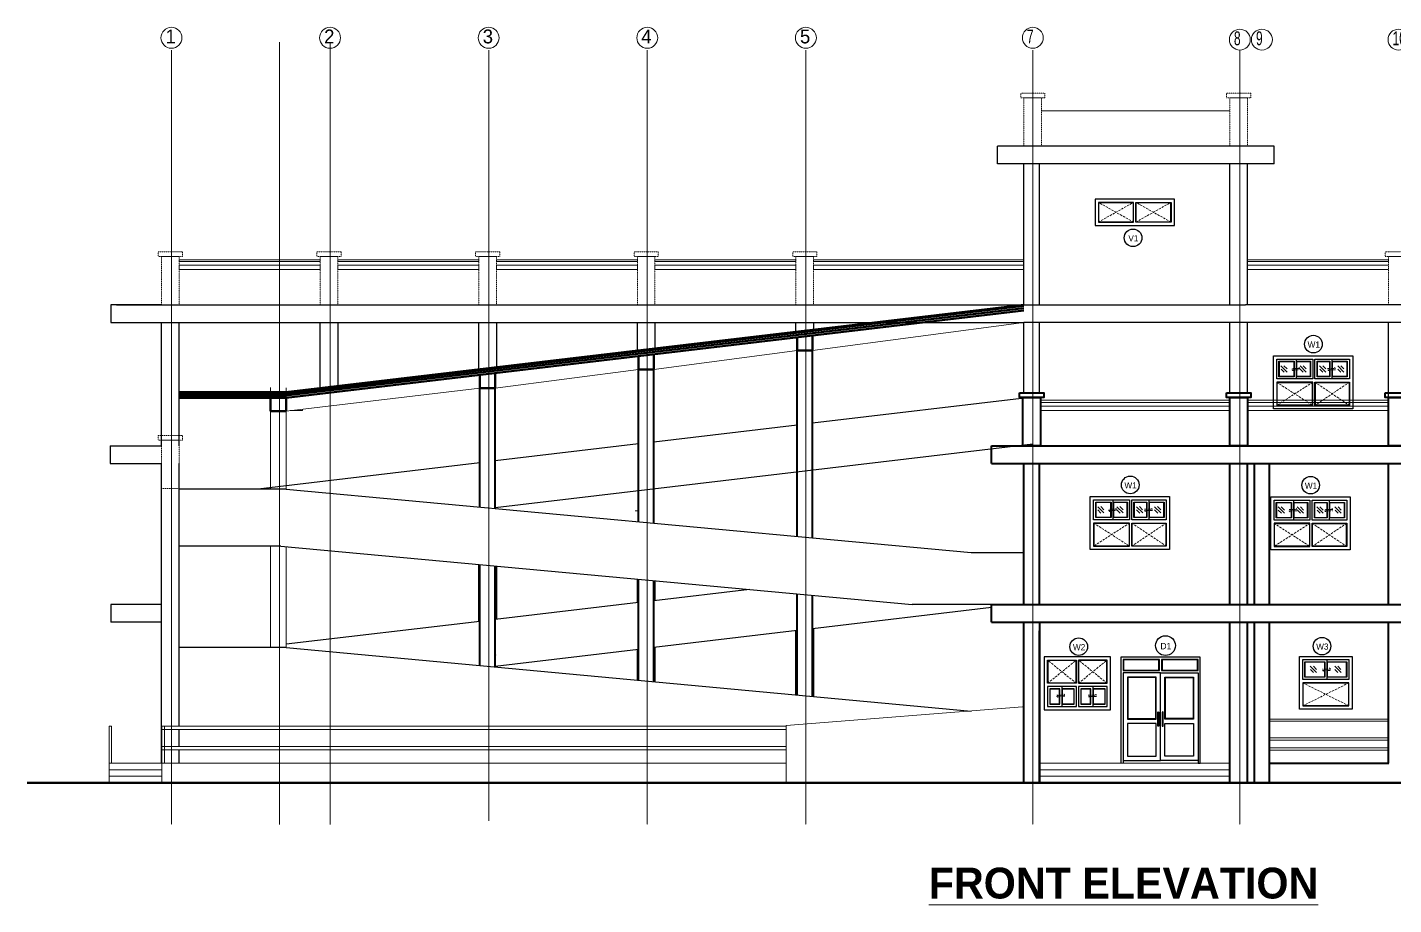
# Model space of a CAD drawing. Header units: inches. Extents: x -3071 to 2534411, y -17796 to 388172.
# Drawn here: x 1700187 to 1731199, y 160784 to 180695 of the extents above; entities that cross this region are included whole.
import ezdxf
from ezdxf.enums import TextEntityAlignment as Align

# ---------------------------------------------------------------- set-up
doc = ezdxf.new("R2010")
doc.units = ezdxf.units.IN
doc.header["$MEASUREMENT"] = 0
for name, pattern in [('ACAD_ISO08W100', [36, 24, -3, 6, -3]), ('DASHED', [0.75, 0.5, -0.25]), ('HIDDEN2', [0.1875, 0.125, -0.0625]), ('TRAZOS1', [0.15, 0.1, -0.05])]:
    doc.linetypes.add(name, pattern=pattern)
for name, color, linetype, lineweight in [('001-Archi- door window elevation', 92, 'Continuous', 25), ('001-Archi- Opening', 90, 'Continuous', 25), ('001-Archi-hatch', 9, 'Continuous', 0), ('001-Archi-Opening Tags', 14, 'Continuous', 25), ('A 0.13 IND DIM', 240, 'Continuous', 13), ('A 0.13 Text', 6, 'Continuous', 13), ('A 0.13 window elevation', 253, 'Continuous', 13), ('A 0.13parapet partition', 230, 'Continuous', 13), ('A 0.18 steps', 6, 'Continuous', 18), ('A 0.25 back line elevation', 20, 'Continuous', 25), ('A 0.35 front line elevation', 112, 'Continuous', 35), ('A 0.40 wall', 160, 'Continuous', 40), ('A 0.9 RAILING', 100, 'Continuous', 9), ('cen', 50, 'ACAD_ISO08W100', 5), ('DIM', 161, 'Continuous', 15), ('Grid Tag', 6, 'Continuous', 20), ('RAILING', 130, 'Continuous', 9), ('section ele', 112, 'Continuous', 20)]:
    doc.layers.add(name, color=color, linetype=linetype, lineweight=lineweight)
doc.styles.add('Archi 100', font='GOTHIC.TTF', dxfattribs={"height": 200})
doc.styles.add('CG', font='GOTHIC.TTF', dxfattribs={"height": 40})
doc.styles.get("Standard").update_dxf_attribs({"font": 'GOTHIC.TTF'})

# ---------------------------------------------------------------- blocks, each defined once
blk = doc.blocks.new('post ele')
at = {"layer": 'A 0.13 window elevation', "linetype": 'DASHED', "ltscale": 0.005}
for points in [[(-182, 388), (368, 388), (368, 288), (-182, 288)], [(-107, 288), (293, 288), (293, -812), (-107, -812)]]:
    blk.add_lwpolyline(points, close=True, dxfattribs=at)
blk = doc.blocks.new('window tag')
blk.add_circle((0, 0), 200)
at = {"style": 'Archi 100', "flags": 1}
for tag, p in [('WIDTH', (15, 174.5)), ('HEIGHT', (-4.5, -348.5))]:
    blk.add_attdef(tag, p, '', height=200, dxfattribs=at)
at = {"style": 'Archi 100'}
blk.add_attdef('SYMBOL', text='', height=200, dxfattribs=at).set_placement((8, -10.5), align=Align.MIDDLE_CENTER)
blk = doc.blocks.new('dw tag')
blk.add_circle((0, 0), 224)
at = {"style": 'Archi 100', "flags": 1}
for tag, p in [('WIDTH', (15, 174.5)), ('HEIGHT', (-4.5, -348.5))]:
    blk.add_attdef(tag, p, '', height=200, dxfattribs=at)
at = {"style": 'Archi 100'}
blk.add_attdef('SYMBOL', text='', height=200, dxfattribs=at).set_placement((8, -10.5), align=Align.MIDDLE_CENTER)
blk = doc.blocks.new('grid')
at = {"layer": 'Grid Tag', "linetype": 'Continuous', "ltscale": 30}
blk.add_circle((51, 48), 264, dxfattribs=at)
blk.add_attdef('GRID', (-143, -93), '', height=200)

msp = doc.modelspace()

# ---------------------------------------------------------------- hatches: boundary and pattern name
at = {"layer": '001-Archi-hatch'}
h = msp.add_hatch(color=256, dxfattribs=at)
h.dxf.hatch_style = 1
h.set_gradient(color1=(51, 51, 51), tint=1, name='CYLINDER')
edge = h.paths.add_edge_path()
edge.add_arc((1725856.69, 165147.53), 12.5, 0, 180, ccw=False)
edge.add_line((1725869.19, 165147.53), (1725869.19, 164847.53))
edge.add_arc((1725856.69, 164847.53), 12.5, -180, 0, ccw=False)
edge.add_line((1725844.19, 164847.53), (1725844.19, 165147.53))
h = msp.add_hatch(color=256, dxfattribs=at)
h.dxf.hatch_style = 1
h.set_gradient(color1=(51, 51, 51), tint=1, name='CYLINDER')
edge = h.paths.add_edge_path()
edge.add_arc((1725956.69, 165147.53), 12.5, 0, 180)
edge.add_line((1725944.19, 165147.53), (1725944.19, 164847.53))
edge.add_arc((1725956.69, 164847.53), 12.5, 180, 360)
edge.add_line((1725969.19, 164847.53), (1725969.19, 165147.53))
at = {"layer": 'DIM', "ltscale": 20}
h = msp.add_hatch(dxfattribs=at)
h.set_pattern_fill('ANSI31', color=256, style=0)
h.set_pattern_definition([(45, (1434659.22814, 48644.63612), (-0.08838834765, 0.08838834765), [])])
h.paths.add_polyline_path([(1705907.98, 172361.42, 1), (1705857.98, 172361.42, 1)])

# ---------------------------------------------------------------- linework, layer by layer
msp.add_line((1728033.1, 167197.53), (1728383.1, 167197.53))
at = {"layer": '001-Archi- door window elevation'}
for points in [[(1724420.6, 176197.53), (1726220.6, 176197.53), (1726220.6, 176797.53), (1724420.6, 176797.53)], [(1724495.6, 176272.53), (1725295.6, 176272.53), (1725295.6, 176722.53), (1724495.6, 176722.53)], [(1725345.6, 176722.53), (1726145.6, 176722.53), (1726145.6, 176272.53), (1725345.6, 176272.53)], [(1728470.12, 173240.12), (1730270.12, 173240.12), (1730270.12, 172040.12), (1728470.12, 172040.12)], [(1728942.03, 172765.12), (1728595.12, 172765.12), (1728595.12, 173115.12), (1728942.03, 173115.12)], [(1729310.86, 172765.12), (1728992.03, 172765.12), (1728992.03, 173115.12), (1729310.86, 173115.12)], [(1729752.99, 172765.12), (1729460.86, 172765.12), (1729460.86, 173115.12), (1729752.99, 173115.12)], [(1730145.12, 172765.12), (1729802.99, 172765.12), (1729802.99, 173115.12), (1730145.12, 173115.12)], [(1729360.86, 172640.12), (1728545.12, 172640.12), (1728545.12, 172115.12), (1729360.86, 172115.12)], [(1729410.86, 172640.12), (1730195.12, 172640.12), (1730195.12, 172115.12), (1729410.86, 172115.12)], [(1724312.89, 170044.88), (1726112.89, 170044.88), (1726112.89, 168844.88), (1724312.89, 168844.88)], [(1728408.1, 170038.77), (1730208.1, 170038.77), (1730208.1, 168838.77), (1728408.1, 168838.77)], [(1724784.8, 169569.88), (1724437.89, 169569.88), (1724437.89, 169919.88), (1724784.8, 169919.88)], [(1725153.63, 169569.88), (1724834.8, 169569.88), (1724834.8, 169919.88), (1725153.63, 169919.88)], [(1725595.76, 169569.88), (1725303.63, 169569.88), (1725303.63, 169919.88), (1725595.76, 169919.88)], [(1725987.89, 169569.88), (1725645.76, 169569.88), (1725645.76, 169919.88), (1725987.89, 169919.88)], [(1728880.01, 169563.77), (1728533.1, 169563.77), (1728533.1, 169913.77), (1728880.01, 169913.77)], [(1729248.85, 169563.77), (1728930.01, 169563.77), (1728930.01, 169913.77), (1729248.85, 169913.77)], [(1729690.97, 169563.77), (1729398.85, 169563.77), (1729398.85, 169913.77), (1729690.97, 169913.77)], [(1730083.1, 169563.77), (1729740.97, 169563.77), (1729740.97, 169913.77), (1730083.1, 169913.77)], [(1725203.63, 169444.88), (1724387.89, 169444.88), (1724387.89, 168919.88), (1725203.63, 168919.88)], [(1725253.63, 169444.88), (1726037.89, 169444.88), (1726037.89, 168919.88), (1725253.63, 168919.88)], [(1729298.85, 169438.77), (1728483.1, 169438.77), (1728483.1, 168913.77), (1729298.85, 168913.77)], [(1729348.85, 169438.77), (1730133.1, 169438.77), (1730133.1, 168913.77), (1729348.85, 168913.77)], [(1723268.1, 165207.99), (1724768.1, 165207.99), (1724768.1, 166407.99), (1723268.1, 166407.99)], [(1723996.17, 165807.99), (1723343.1, 165807.99), (1723343.1, 166332.99), (1723996.17, 166332.99)], [(1724046.17, 165807.99), (1724693.1, 165807.99), (1724693.1, 166332.99), (1724046.17, 166332.99)], [(1729058.1, 166419.62), (1730258.1, 166419.62), (1730258.1, 165219.62), (1729058.1, 165219.62)], [(1729636.45, 165944.62), (1729183.1, 165944.62), (1729183.1, 166294.62), (1729636.45, 166294.62)], [(1730133.1, 165944.62), (1729686.45, 165944.62), (1729686.45, 166294.62), (1730133.1, 166294.62)], [(1723619.64, 165682.99), (1723393.1, 165682.99), (1723393.1, 165332.99), (1723619.64, 165332.99)], [(1723946.17, 165682.99), (1723669.64, 165682.99), (1723669.64, 165332.99), (1723946.17, 165332.99)], [(1724322.78, 165682.99), (1724096.17, 165682.99), (1724096.17, 165332.99), (1724322.78, 165332.99)], [(1724649.39, 165682.99), (1724372.78, 165682.99), (1724372.78, 165332.99), (1724649.39, 165332.99)], [(1730183.1, 165819.62), (1729133.1, 165819.62), (1729133.1, 165294.62), (1730183.1, 165294.62)]]:
    msp.add_lwpolyline(points, close=True, dxfattribs=at)
for points in [[(1729360.86, 172715.12), (1728545.12, 172715.12), (1728545.12, 173165.12), (1729360.86, 173165.12), (1729360.86, 172715.12)], [(1728992.03, 172715.12), (1728992.03, 173165.12)], [(1729410.86, 173165.12), (1730195.12, 173165.12), (1730195.12, 172715.12), (1729410.86, 172715.12), (1729410.86, 173165.12), (1729410.86, 173165.12)], [(1729802.99, 172715.12), (1729802.99, 173165.12)], [(1725203.63, 169519.88), (1724387.89, 169519.88), (1724387.89, 169969.88), (1725203.63, 169969.88), (1725203.63, 169519.88)], [(1724834.8, 169519.88), (1724834.8, 169969.88)], [(1725253.63, 169969.88), (1726037.89, 169969.88), (1726037.89, 169519.88), (1725253.63, 169519.88), (1725253.63, 169969.88), (1725253.63, 169969.88)], [(1725645.76, 169519.88), (1725645.76, 169969.88)], [(1729298.85, 169513.77), (1728483.1, 169513.77), (1728483.1, 169963.77), (1729298.85, 169963.77), (1729298.85, 169513.77)], [(1728930.01, 169513.77), (1728930.01, 169963.77)], [(1729348.85, 169963.77), (1730133.1, 169963.77), (1730133.1, 169513.77), (1729348.85, 169513.77), (1729348.85, 169963.77), (1729348.85, 169963.77)], [(1729740.97, 169513.77), (1729740.97, 169963.77)], [(1730183.1, 165894.62), (1729133.1, 165894.62), (1729133.1, 166344.62), (1730183.1, 166344.62), (1730183.1, 165894.62)], [(1729686.45, 165894.62), (1729686.45, 166344.62)], [(1723996.17, 165732.99), (1723343.1, 165732.99), (1723343.1, 165282.99), (1723996.17, 165282.99), (1723996.17, 165732.99)], [(1723669.64, 165732.99), (1723669.64, 165282.99)], [(1724699.39, 165732.99), (1724046.17, 165732.99), (1724046.17, 165282.99), (1724699.39, 165282.99), (1724699.39, 165732.99)], [(1724372.78, 165732.99), (1724372.78, 165282.99)]]:
    msp.add_lwpolyline(points, dxfattribs=at)
at = {"layer": '001-Archi- Opening'}
for p, q in [((1725008.08, 166397.53), (1725008.08, 163997.53)), ((1725056.7, 164057.53), (1725056.7, 163997.53)), ((1726758.08, 164057.53), (1726758.08, 163997.53))]:
    msp.add_line(p, q, dxfattribs=at)
for points in [[(1726758.08, 163997.53), (1726808.08, 163997.53), (1726808.08, 166397.53), (1725008.08, 166397.53)], [(1725881.69, 166347.53), (1725056.7, 166347.53), (1725056.7, 166097.53), (1725881.69, 166097.53), (1725881.69, 166347.53)], [(1725931.69, 166097.53), (1726758.08, 166097.53), (1726758.08, 166347.53), (1725931.69, 166347.53), (1725931.69, 166097.53)]]:
    msp.add_lwpolyline(points, dxfattribs=at)
for points in [[(1725871.69, 166337.53), (1725066.7, 166337.53), (1725066.7, 166107.53), (1725871.69, 166107.53)], [(1725941.69, 166107.53), (1726748.08, 166107.53), (1726748.08, 166337.53), (1725941.69, 166337.53)], [(1725056.7, 164057.53), (1725906.69, 164057.53), (1725906.69, 166047.53), (1725056.7, 166047.53)], [(1725806.69, 165947.53), (1725156.7, 165947.53), (1725156.7, 164997.53), (1725806.69, 164997.53)], [(1725796.69, 165937.53), (1725166.7, 165937.53), (1725166.7, 165007.53), (1725796.69, 165007.53)], [(1726758.08, 164057.53), (1725906.69, 164057.53), (1725906.69, 166047.53), (1726758.08, 166047.53)], [(1726006.69, 165947.53), (1726658.08, 165947.53), (1726658.08, 164997.53), (1726006.69, 164997.53)], [(1726016.69, 165937.53), (1726648.08, 165937.53), (1726648.08, 165007.53), (1726016.69, 165007.53)], [(1725806.69, 164897.53), (1725156.7, 164897.53), (1725156.7, 164157.53), (1725806.69, 164157.53)], [(1726006.69, 164897.53), (1726658.08, 164897.53), (1726658.08, 164157.53), (1726006.69, 164157.53)]]:
    msp.add_lwpolyline(points, close=True, dxfattribs=at)
for points in [[(1725844.19, 165147.53, -1), (1725869.19, 165147.53), (1725869.19, 164847.53, -1), (1725844.19, 164847.53)], [(1725969.19, 165147.53, 1), (1725944.19, 165147.53), (1725944.19, 164847.53, 1), (1725969.19, 164847.53)]]:
    msp.add_lwpolyline(points, format="xyb", close=True, dxfattribs=at)
at = {"layer": '001-Archi-hatch', "linetype": 'TRAZOS1', "ltscale": 500}
for p, q in [((1724495.6, 176272.53), (1725295.6, 176722.53)), ((1725295.6, 176272.53), (1724495.6, 176722.53)), ((1725345.6, 176272.53), (1726145.6, 176722.53)), ((1726145.6, 176272.53), (1725345.6, 176722.53)), ((1728545.12, 172640.12), (1729360.86, 172115.12)), ((1729360.86, 172640.12), (1728545.12, 172115.12)), ((1729410.86, 172640.12), (1730195.12, 172115.12)), ((1730195.12, 172640.12), (1729410.86, 172115.12)), ((1724387.89, 169444.88), (1725203.63, 168919.88)), ((1725203.63, 169444.88), (1724387.89, 168919.88)), ((1725253.63, 169444.88), (1726037.89, 168919.88)), ((1726037.89, 169444.88), (1725253.63, 168919.88)), ((1728483.1, 169438.77), (1729298.85, 168913.77)), ((1729298.85, 169438.77), (1728483.1, 168913.77)), ((1729348.85, 169438.77), (1730133.1, 168913.77)), ((1730133.1, 169438.77), (1729348.85, 168913.77)), ((1723343.1, 165807.99), (1723996.17, 166332.99)), ((1723996.17, 165807.99), (1723343.1, 166332.99)), ((1724046.17, 165807.99), (1724693.1, 166332.99)), ((1724693.1, 165807.99), (1724046.17, 166332.99)), ((1729133.1, 165819.62), (1730183.1, 165294.62)), ((1730183.1, 165819.62), (1729133.1, 165294.62))]:
    msp.add_line(p, q, dxfattribs=at)
at = {"layer": '001-Archi-hatch'}
for p, q in [((1728781.1, 172869.31), (1728639.5, 173010.92)), ((1728641.33, 172938.37), (1728712.13, 172867.57)), ((1728708.47, 173012.66), (1728779.27, 172941.86)), ((1729215.32, 172869.31), (1729073.72, 173010.92)), ((1729075.55, 172938.37), (1729146.35, 172867.57)), ((1729142.69, 173012.66), (1729213.49, 172941.86)), ((1729660.28, 172869.31), (1729518.68, 173010.92)), ((1729520.51, 172938.37), (1729591.31, 172867.57)), ((1729587.65, 173012.66), (1729658.45, 172941.86)), ((1730070.32, 172869.31), (1729928.72, 173010.92)), ((1729930.55, 172938.37), (1730001.35, 172867.57)), ((1729997.69, 173012.66), (1730068.49, 172941.86)), ((1724623.86, 169674.08), (1724482.26, 169815.68)), ((1724484.09, 169743.14), (1724554.89, 169672.34)), ((1724551.23, 169817.42), (1724622.03, 169746.62)), ((1725058.08, 169674.08), (1724916.48, 169815.68)), ((1724918.31, 169743.14), (1724989.11, 169672.34)), ((1724985.45, 169817.42), (1725056.25, 169746.62)), ((1725503.05, 169674.08), (1725361.45, 169815.68)), ((1725363.28, 169743.14), (1725434.08, 169672.34)), ((1725430.42, 169817.42), (1725501.22, 169746.62)), ((1725913.09, 169674.08), (1725771.49, 169815.68)), ((1725773.32, 169743.14), (1725844.12, 169672.34)), ((1725840.46, 169817.42), (1725911.26, 169746.62)), ((1728719.08, 169667.97), (1728577.48, 169809.57)), ((1728579.31, 169737.03), (1728650.11, 169666.23)), ((1728646.45, 169811.31), (1728717.25, 169740.51)), ((1729153.3, 169667.97), (1729011.7, 169809.57)), ((1729013.53, 169737.03), (1729084.33, 169666.23)), ((1729080.67, 169811.31), (1729151.47, 169740.51)), ((1729598.26, 169667.97), (1729456.66, 169809.57)), ((1729458.49, 169737.03), (1729529.29, 169666.23)), ((1729525.63, 169811.31), (1729596.43, 169740.51)), ((1730008.31, 169667.97), (1729866.7, 169809.57)), ((1729868.53, 169737.03), (1729939.34, 169666.23)), ((1729935.67, 169811.31), (1730006.48, 169740.51)), ((1729447.89, 166051.68), (1729306.28, 166193.29)), ((1729308.12, 166120.75), (1729378.92, 166049.94)), ((1729375.26, 166195.03), (1729446.06, 166124.23)), ((1730003.82, 166051.68), (1729862.21, 166193.29)), ((1729864.05, 166120.75), (1729934.85, 166049.94)), ((1729931.18, 166195.03), (1730001.99, 166124.23))]:
    msp.add_line(p, q, dxfattribs=at)
for points in [[(1724505.6, 176282.53), (1725285.6, 176282.53), (1725285.6, 176712.53), (1724505.6, 176712.53)], [(1725355.6, 176712.53), (1726135.6, 176712.53), (1726135.6, 176282.53), (1725355.6, 176282.53)], [(1728932.03, 172775.12), (1728605.12, 172775.12), (1728605.12, 173105.12), (1728932.03, 173105.12)], [(1729300.86, 172775.12), (1729002.03, 172775.12), (1729002.03, 173105.12), (1729300.86, 173105.12)], [(1729742.99, 172775.12), (1729470.86, 172775.12), (1729470.86, 173105.12), (1729742.99, 173105.12)], [(1730135.12, 172775.12), (1729812.99, 172775.12), (1729812.99, 173105.12), (1730135.12, 173105.12)], [(1729350.86, 172630.12), (1728555.12, 172630.12), (1728555.12, 172125.12), (1729350.86, 172125.12)], [(1729420.86, 172630.12), (1730185.12, 172630.12), (1730185.12, 172125.12), (1729420.86, 172125.12)], [(1724774.8, 169579.88), (1724447.89, 169579.88), (1724447.89, 169909.88), (1724774.8, 169909.88)], [(1725143.63, 169579.88), (1724844.8, 169579.88), (1724844.8, 169909.88), (1725143.63, 169909.88)], [(1725585.76, 169579.88), (1725313.63, 169579.88), (1725313.63, 169909.88), (1725585.76, 169909.88)], [(1725977.89, 169579.88), (1725655.76, 169579.88), (1725655.76, 169909.88), (1725977.89, 169909.88)], [(1728870.01, 169573.77), (1728543.1, 169573.77), (1728543.1, 169903.77), (1728870.01, 169903.77)], [(1729238.85, 169573.77), (1728940.01, 169573.77), (1728940.01, 169903.77), (1729238.85, 169903.77)], [(1729680.97, 169573.77), (1729408.85, 169573.77), (1729408.85, 169903.77), (1729680.97, 169903.77)], [(1730073.1, 169573.77), (1729750.97, 169573.77), (1729750.97, 169903.77), (1730073.1, 169903.77)], [(1725193.63, 169434.88), (1724397.89, 169434.88), (1724397.89, 168929.88), (1725193.63, 168929.88)], [(1725263.63, 169434.88), (1726027.89, 169434.88), (1726027.89, 168929.88), (1725263.63, 168929.88)], [(1729288.85, 169428.77), (1728493.1, 169428.77), (1728493.1, 168923.77), (1729288.85, 168923.77)], [(1729358.85, 169428.77), (1730123.1, 169428.77), (1730123.1, 168923.77), (1729358.85, 168923.77)], [(1723986.17, 165817.99), (1723353.1, 165817.99), (1723353.1, 166322.99), (1723986.17, 166322.99)], [(1724056.17, 165817.99), (1724683.1, 165817.99), (1724683.1, 166322.99), (1724056.17, 166322.99)], [(1729626.45, 165954.62), (1729193.1, 165954.62), (1729193.1, 166284.62), (1729626.45, 166284.62)], [(1730123.1, 165954.62), (1729696.45, 165954.62), (1729696.45, 166284.62), (1730123.1, 166284.62)], [(1723609.64, 165672.99), (1723403.1, 165672.99), (1723403.1, 165342.99), (1723609.64, 165342.99)], [(1723936.17, 165672.99), (1723679.64, 165672.99), (1723679.64, 165342.99), (1723936.17, 165342.99)], [(1724312.78, 165672.99), (1724106.17, 165672.99), (1724106.17, 165342.99), (1724312.78, 165342.99)], [(1724639.39, 165672.99), (1724382.78, 165672.99), (1724382.78, 165342.99), (1724639.39, 165342.99)], [(1730173.1, 165809.62), (1729143.1, 165809.62), (1729143.1, 165304.62), (1730173.1, 165304.62)]]:
    msp.add_lwpolyline(points, close=True, dxfattribs=at)
at = {"layer": '001-Archi-hatch', "linetype": 'HIDDEN2', "ltscale": 5}
for points in [[(1729047.65, 172975.72), (1729070.81, 172952.56), (1728886.85, 172952.56)], [(1728910.01, 172899.4), (1728886.85, 172922.56), (1729070.81, 172922.56)], [(1729858.61, 172975.72), (1729881.77, 172952.56), (1729697.81, 172952.56)], [(1729720.97, 172899.4), (1729697.81, 172922.56), (1729881.77, 172922.56)], [(1724890.42, 169780.48), (1724913.58, 169757.32), (1724729.62, 169757.32)], [(1724752.78, 169704.16), (1724729.62, 169727.32), (1724913.58, 169727.32)], [(1725701.38, 169780.48), (1725724.54, 169757.32), (1725540.57, 169757.32)], [(1725563.73, 169704.16), (1725540.57, 169727.32), (1725724.54, 169727.32)], [(1728985.64, 169774.37), (1729008.8, 169751.21), (1728824.83, 169751.21)], [(1728847.99, 169698.05), (1728824.83, 169721.21), (1729008.8, 169721.21)], [(1729796.59, 169774.37), (1729819.75, 169751.21), (1729635.79, 169751.21)], [(1729658.95, 169698.05), (1729635.79, 169721.21), (1729819.75, 169721.21)], [(1729742.07, 166155.22), (1729765.23, 166132.06), (1729581.26, 166132.06)], [(1729604.42, 166078.9), (1729581.26, 166102.06), (1729765.23, 166102.06)], [(1723715.26, 165565.47), (1723738.42, 165542.31), (1723554.45, 165542.31)], [(1723577.61, 165489.15), (1723554.45, 165512.31), (1723738.42, 165512.31)], [(1724428.4, 165563.69), (1724451.56, 165540.54), (1724267.6, 165540.54)], [(1724290.76, 165487.38), (1724267.6, 165510.54), (1724451.56, 165510.54)]]:
    msp.add_lwpolyline(points, dxfattribs=at)
at = {"layer": 'A 0.13 window elevation', "ltscale": 20}
for p, q in [((1706152.21, 171997.53), (1706432.87, 171997.53)), ((1706152.22, 171997.53), (1706432.88, 171997.53)), ((1706432.88, 171997.53), (1706432.88, 172030.66)), ((1724768.11, 170797.53), (1723268.11, 170797.53)), ((1724768.11, 170797.53), (1723268.11, 170797.53)), ((1727993.1, 170797.53), (1729792.98, 170797.53)), ((1729283.1, 170797.53), (1728083.1, 170797.53)), ((1730883.1, 170797.53), (1729683.1, 170797.53)), ((1724768.11, 167197.53), (1723268.11, 167197.53)), ((1729283.1, 167197.53), (1728083.1, 167197.53)), ((1730883.1, 167197.53), (1729683.1, 167197.53))]:
    msp.add_line(p, q, dxfattribs=at)
at = {"layer": 'A 0.13parapet partition', "ltscale": 20}
for p, q in [((1727483.1, 178797.53), (1723208.1, 178797.53)), ((1731083.1, 175297.53), (1727883.1, 175297.53)), ((1731083.1, 175197.53), (1727883.1, 175197.53)), ((1723183.1, 172097.53), (1727483.1, 172097.53)), ((1723183.1, 172097.53), (1727483.1, 172097.53)), ((1723183.1, 171997.53), (1727483.1, 171997.53)), ((1723183.1, 171997.53), (1727483.1, 171997.53)), ((1727883.1, 172097.53), (1731083.1, 172097.53)), ((1727883.1, 171997.53), (1731083.1, 171997.53)), ((1702043.1, 163997.53), (1702043.1, 164837.86)), ((1702043.1, 164837.86), (1702098.1, 164837.86)), ((1702098.1, 163997.53), (1702098.1, 164837.86)), ((1703243.1, 164837.86), (1717408.1, 164837.86)), ((1703243.1, 163997.53), (1703243.1, 164837.86)), ((1703243.1, 164762.86), (1717408.1, 164762.86)), ((1703298.1, 163997.53), (1703298.1, 164837.86)), ((1703243.1, 164376.38), (1717408.1, 164376.38)), ((1703243.1, 164301.38), (1717408.1, 164301.38))]:
    msp.add_line(p, q, dxfattribs=at)
for points in [[(1703633.1, 175297.11), (1706833.1, 175297.11), (1706833.1, 175197.11), (1703633.1, 175197.11)], [(1707233.1, 175297.11), (1710433.1, 175297.11), (1710433.1, 175197.11), (1707233.1, 175197.11)], [(1710833.1, 175297.11), (1714033.1, 175297.11), (1714033.1, 175197.11), (1710833.1, 175197.11)], [(1714433.1, 175297.11), (1717633.1, 175297.11), (1717633.1, 175197.11), (1714433.1, 175197.11)]]:
    msp.add_lwpolyline(points, close=True, dxfattribs=at)
for points in [[(1718033.1, 175297.11), (1722808.1, 175297.11), (1722808.1, 175197.11), (1718033.1, 175197.11)], [(1718033.1, 175197.11), (1718033.1, 175197.11), (1718033.1, 175297.11)], [(1713985.75, 169722.96), (1714033.1, 169722.96), (1714033.1, 169729.18)]]:
    msp.add_lwpolyline(points, dxfattribs=at)
at = {"layer": 'A 0.18 steps', "ltscale": 20}
for p, q in [((1702043.1, 163997.53), (1703243.1, 163997.53)), ((1702043.1, 163997.53), (1702043.1, 163547.53)), ((1702043.1, 163847.53), (1703243.1, 163847.53)), ((1703243.1, 163997.53), (1717408.1, 163997.53)), ((1703243.1, 163997.53), (1703243.1, 163547.53)), ((1702043.1, 163697.53), (1703243.1, 163697.53))]:
    msp.add_line(p, q, dxfattribs=at)
at = {"layer": 'A 0.25 back line elevation', "ltscale": 20}
for p, q in [((1722208.1, 177597.53), (1722208.1, 177997.53)), ((1728483.1, 177997.53), (1722208.1, 177997.53)), ((1728483.1, 177597.53), (1728483.1, 177997.53)), ((1728483.1, 177597.53), (1722208.1, 177597.53)), ((1722808.1, 174397.53), (1722808.1, 177597.53)), ((1723158.1, 174397.53), (1723158.1, 177597.53)), ((1727483.1, 174397.53), (1727483.1, 177597.53)), ((1727883.1, 174397.53), (1727883.1, 177597.53)), ((1703233.1, 174397.53), (1702082.29, 174397.53)), ((1702082.29, 174397.53), (1702082.29, 173997.53)), ((1702209.19, 174397.53), (1722808.1, 174397.53)), ((1702209.19, 174397.53), (1706833.1, 174397.53)), ((1722808.1, 174397.53), (1727833.1, 174397.53)), ((1742283.1, 174397.53), (1727833.1, 174397.53)), ((1702082.29, 173997.53), (1706833.1, 173997.53)), ((1702209.19, 173997.53), (1722808.1, 173997.53)), ((1703233.1, 171197.53), (1703233.1, 173997.53)), ((1703633.1, 171197.53), (1703633.1, 173997.53)), ((1710433.1, 172930.83), (1710433.1, 173997.53)), ((1710833.1, 173997.53), (1710833.1, 172978.24)), ((1727833.1, 173997.53), (1722808.1, 173997.53)), ((1722808.1, 172397.53), (1722808.1, 173997.53)), ((1723158.1, 172397.53), (1723158.1, 173997.53)), ((1727483.1, 172397.53), (1727483.1, 173997.53)), ((1743532.08, 173997.53), (1727833.1, 173997.53)), ((1727883.1, 172397.53), (1727883.1, 173997.53)), ((1731083.1, 171197.53), (1731083.1, 173997.53)), ((1702066.24, 171197.53), (1703233.1, 171197.53)), ((1702066.24, 171197.53), (1702066.24, 170797.53)), ((1722808.1, 171197.53), (1727483.1, 171197.53)), ((1743532.08, 171197.53), (1727483.1, 171197.53)), ((1702066.24, 170797.53), (1703233.1, 170797.53)), ((1703233.1, 167597.53), (1703233.1, 170797.53)), ((1703633.1, 167597.53), (1703633.1, 170797.53)), ((1727883.1, 170797.53), (1722808.1, 170797.53)), ((1743532.08, 170797.53), (1727883.1, 170797.53)), ((1702082.29, 167597.53), (1702082.29, 167197.53)), ((1703233.1, 167597.53), (1702082.29, 167597.53)), ((1703232.44, 163997.53), (1703233.1, 167597.53)), ((1703633.1, 164837.86), (1703633.1, 167597.53)), ((1703233.1, 167197.53), (1702082.29, 167197.53)), ((1703633.1, 165322.53), (1703633.1, 166422.53)), ((1703633.1, 164376.38), (1703633.1, 164762.86)), ((1703633.1, 163997.53), (1703633.1, 164301.38))]:
    msp.add_line(p, q, dxfattribs=at)
at = {"layer": 'A 0.25 back line elevation'}
for p, q in [((1723008.1, 172301.29), (1718007.76, 171708.65)), ((1717657.76, 171667.16), (1714408.1, 171282.01)), ((1714058.1, 171240.53), (1710808.1, 170855.33)), ((1723008.1, 171236.9), (1710808.1, 169790.93)), ((1710458.1, 170813.85), (1705423.36, 170217.12)), ((1706058.31, 170217.12), (1703633.1, 170217.14)), ((1706058.09, 170217.14), (1721610.59, 168779.17)), ((1705938.41, 168922.66), (1703633.1, 168922.66)), ((1705938.41, 168922.66), (1720270.51, 167597.53)), ((1721610.59, 168779.17), (1722808.1, 168779.17)), ((1716576.8, 167939.05), (1714408.41, 167682.05)), ((1714058.43, 167640.57), (1710808.21, 167255.34)), ((1722073.1, 167526.08), (1718008.1, 167044.29)), ((1722073.1, 167597.53), (1720270.51, 167597.53)), ((1710458.1, 167213.85), (1706058.09, 166692.35)), ((1717658.25, 167002.82), (1714408.42, 166617.65)), ((1706058.31, 166617.12), (1703633.1, 166617.14)), ((1706058.09, 166617.14), (1721610.59, 165179.17)), ((1714058.43, 166576.17), (1710808.1, 166190.93))]:
    msp.add_line(p, q, dxfattribs=at)
at = {"layer": 'A 0.25 back line elevation', "ltscale": 20}
for points in [[(1706833.1, 172504.15), (1706833.1, 173997.53), (1707233.1, 173997.53), (1707233.1, 172551.56)], [(1714033.1, 173357.5), (1714033.1, 173997.53), (1714433.1, 173997.53), (1714433.1, 173404.91)], [(1717633.1, 173784.18), (1717633.1, 173997.53), (1718033.1, 173997.53), (1718033.1, 173831.59)], [(1710433.1, 167210.89), (1710433.1, 168507.09)], [(1710833.1, 168470.1), (1710833.1, 167258.29)], [(1714033.1, 167637.56), (1714033.1, 168174.23)], [(1714433.1, 168137.25), (1714433.1, 167684.97)], [(1717633.1, 165546.93), (1717633.1, 166999.84)], [(1718033.1, 167047.25), (1718033.1, 165509.94)], [(1714033.1, 165879.78), (1714033.1, 166573.16)], [(1714433.1, 166620.57), (1714433.1, 165842.8)]]:
    msp.add_lwpolyline(points, dxfattribs=at)
for points in [[(1722708.1, 172397.53), (1723258.1, 172397.53), (1723258.1, 172297.53), (1722708.1, 172297.53)], [(1722783.1, 172297.53), (1723183.1, 172297.53), (1723183.1, 171197.53), (1722783.1, 171197.53)], [(1727408.1, 172397.53), (1727958.1, 172397.53), (1727958.1, 172297.53), (1727408.1, 172297.53)], [(1727483.1, 172297.53), (1727883.1, 172297.53), (1727883.1, 171197.53), (1727483.1, 171197.53)]]:
    msp.add_lwpolyline(points, close=True, dxfattribs=at)
at = {"layer": 'A 0.35 front line elevation'}
for p, q in [((1717657.76, 169144.65), (1717657.76, 173359.13)), ((1718007.76, 169112.29), (1718007.76, 173359.14)), ((1714058.1, 169477.47), (1714058.1, 172932.49)), ((1714408.1, 169445.11), (1714408.1, 172932.51)), ((1710458.1, 169810.32), (1710458.1, 172505.79)), ((1710808.1, 169777.96), (1710808.1, 172505.79)), ((1722073.1, 170797.53), (1722073.1, 171197.53)), ((1722073.1, 171197.53), (1743532.08, 171197.53)), ((1722073.1, 170797.53), (1743532.08, 170797.53)), ((1722808.1, 167597.53), (1722808.1, 170797.53)), ((1723158.1, 167597.53), (1723158.1, 170797.53)), ((1727483.1, 167597.53), (1727483.1, 170797.53)), ((1727883.1, 167597.53), (1727883.1, 170797.53)), ((1728033.1, 170797.53), (1728033.1, 167597.53)), ((1728383.1, 167597.53), (1728383.1, 170797.53)), ((1731083.1, 167597.53), (1731083.1, 170797.53)), ((1710458.1, 166210.32), (1710458.1, 168504.78)), ((1710808.1, 166177.96), (1710808.1, 168472.41)), ((1714058.1, 165877.47), (1714058.1, 168171.92)), ((1714408.1, 165845.11), (1714408.1, 168139.56)), ((1717657.76, 165544.65), (1717657.76, 167839.1)), ((1718007.76, 165512.29), (1718007.76, 167806.74)), ((1722073.1, 167197.53), (1722073.1, 167597.53)), ((1722073.1, 167597.53), (1743532.08, 167597.53)), ((1722073.1, 167197.53), (1743532.08, 167197.53)), ((1722808.1, 163547.53), (1722808.1, 167197.53)), ((1723158.1, 167197.53), (1723158.1, 163547.53)), ((1727483.1, 163547.53), (1727483.1, 167197.53)), ((1727883.1, 163547.53), (1727883.1, 167197.53)), ((1728033.1, 167197.53), (1728033.1, 163547.53)), ((1728383.1, 163547.53), (1728383.1, 167197.53)), ((1731083.1, 163997.53), (1731083.1, 167197.53)), ((1723158.1, 163547.53), (1723158.1, 166997.53)), ((1731083.1, 163997.53), (1731083.1, 166997.53)), ((1710814.1, 166447.9), (1710814.1, 166451.26)), ((1728383.1, 163997.53), (1731089.1, 163997.53))]:
    msp.add_line(p, q, dxfattribs=at)
for points in [[(1722708.1, 172397.53), (1723258.1, 172397.53), (1723258.1, 172297.53), (1722708.1, 172297.53)], [(1722783.1, 172297.53), (1723183.1, 172297.53), (1723183.1, 171197.53), (1722783.1, 171197.53)], [(1727408.1, 172397.53), (1727958.1, 172397.53), (1727958.1, 172297.53), (1727408.1, 172297.53)], [(1727483.1, 172297.53), (1727883.1, 172297.53), (1727883.1, 171197.53), (1727483.1, 171197.53)], [(1731008.1, 172397.53), (1731558.1, 172397.53), (1731558.1, 172297.53), (1731008.1, 172297.53)], [(1731083.1, 172297.53), (1731483.1, 172297.53), (1731483.1, 171197.53), (1731083.1, 171197.53)]]:
    msp.add_lwpolyline(points, close=True, dxfattribs=at)
at = {"layer": 'A 0.40 wall'}
for p, q in [((1722808.1, 174397.53), (1706050.71, 172411.42)), ((1722808.1, 174372.36), (1706052.19, 172386.42)), ((1722808.1, 174322.01), (1706055.14, 172336.42)), ((1722808.1, 174271.66), (1706058.09, 172286.42)), ((1718007.88, 173359.14), (1718007.88, 173702.73)), ((1717657.88, 173359.14), (1717657.88, 173661.24)), ((1717657.88, 173359.14), (1718007.88, 173359.14)), ((1714058.21, 172932.51), (1714058.21, 173234.61)), ((1714408.18, 172932.51), (1714408.18, 173276.08)), ((1710457.88, 172505.79), (1710457.88, 172807.89)), ((1710808.19, 172505.79), (1710808.23, 172849.41)), ((1714058.21, 172932.51), (1714408.18, 172932.51)), ((1710457.88, 172505.79), (1710808.19, 172505.79)), ((1706050.71, 172411.42), (1703632.88, 172411.42)), ((1706052.19, 172386.42), (1703632.88, 172386.42)), ((1706055.14, 172336.42), (1703632.88, 172336.42)), ((1706058.09, 172286.42), (1703632.88, 172286.42)), ((1705707.87, 171986.42), (1705707.87, 172286.42)), ((1706058.09, 171986.42), (1706058.09, 172286.42)), ((1706058.09, 171986.42), (1705707.87, 171986.42)), ((1700187.03, 163547.53), (1752941.34, 163547.53))]:
    msp.add_line(p, q, dxfattribs=at)
at = {"layer": 'A 0.9 RAILING', "ltscale": 20}
for p, q in [((1723183.1, 172232), (1727483.1, 172232)), ((1723183.1, 172232), (1727483.1, 172232)), ((1723183.1, 172182), (1727483.1, 172182)), ((1723183.1, 172182), (1727483.1, 172182)), ((1727883.1, 172232), (1731083.1, 172232)), ((1727883.1, 172182), (1731083.1, 172182))]:
    msp.add_line(p, q, dxfattribs=at)
for points in [[(1703633.1, 175417.27), (1706833.1, 175417.27), (1706833.1, 175377.27), (1703633.1, 175377.27)], [(1707233.1, 175417.27), (1710433.1, 175417.27), (1710433.1, 175377.27), (1707233.1, 175377.27)], [(1710833.1, 175417.27), (1714033.1, 175417.27), (1714033.1, 175377.27), (1710833.1, 175377.27)], [(1714433.1, 175417.27), (1717633.1, 175417.27), (1717633.1, 175377.27), (1714433.1, 175377.27)], [(1727883.1, 175417.27), (1731083.1, 175417.27), (1731083.1, 175377.27), (1727883.1, 175377.27)]]:
    msp.add_lwpolyline(points, close=True, dxfattribs=at)
for points in [[(1718033.1, 175417.27), (1722808.1, 175417.27), (1722808.1, 175377.27), (1718033.1, 175377.27)], [(1718033.1, 175377.27), (1718033.1, 175377.27), (1718033.1, 175417.27)]]:
    msp.add_lwpolyline(points, dxfattribs=at)
at = {"layer": 'cen', "ltscale": 2}
for p, q in [((1705908.09, 162600.48), (1705908.09, 180360.53)), ((1707058.1, 162600.48), (1707058.1, 180360.53)), ((1703458.1, 180175), (1703458.1, 162600.48)), ((1710658.1, 180175), (1710658.1, 162685)), ((1714258.1, 180175), (1714258.1, 162600.48)), ((1717858.1, 180175), (1717858.1, 162600.48)), ((1723008.1, 180175), (1723008.1, 162600.48)), ((1727708.1, 180175), (1727708.1, 162600.48))]:
    msp.add_line(p, q, dxfattribs=at)
at = {"layer": 'DIM'}
msp.add_line((1726232.96, 177597.53), (1724432.97, 177597.53), dxfattribs=at)
at = {"layer": 'DIM', "ltscale": 20}
for p, q in [((1718007.88, 173359.14), (1722808.1, 173997.53)), ((1714408.18, 172932.51), (1717657.88, 173359.14)), ((1710808.19, 172505.79), (1714058.21, 172932.51)), ((1706058.09, 171986.42), (1710457.88, 172505.79)), ((1717408.1, 164850.28), (1722772.94, 165270.14)), ((1722772.94, 165270.14), (1722808.1, 165270.14)), ((1717408.1, 164850.28), (1717408.1, 163547.53)), ((1723158.1, 163997.53), (1727483.1, 163997.53)), ((1723158.1, 163847.53), (1727483.1, 163847.53)), ((1723158.1, 163697.53), (1727483.1, 163697.53)), ((1723158.1, 163547.53), (1727483.1, 163547.53))]:
    msp.add_line(p, q, dxfattribs=at)
msp.add_circle((1705882.98, 172361.42), 25, dxfattribs=at)
at = {"layer": 'RAILING'}
for p, q in [((1728383.1, 164997.53), (1731089.1, 164997.53)), ((1728383.1, 164947.53), (1731089.1, 164947.53)), ((1728383.1, 164567.97), (1731089.1, 164567.97)), ((1728383.1, 164517.97), (1731089.1, 164517.97)), ((1728383.1, 164343.26), (1731089.1, 164343.26)), ((1728383.1, 164293.26), (1731089.1, 164293.26))]:
    msp.add_line(p, q, dxfattribs=at)
at = {"layer": 'section ele'}
for p, q in [((1705708.09, 170217.12), (1705708.09, 172522.66)), ((1706058.31, 170217.12), (1706058.31, 172511.57)), ((1705707.87, 172021.05), (1705707.87, 172021.06)), ((1705708.09, 166617.12), (1705708.09, 168922.66)), ((1706058.31, 166617.12), (1706058.31, 168911.57))]:
    msp.add_line(p, q, dxfattribs=at)

# ---------------------------------------------------------------- block references
ref = msp.add_blockref('grid', (1703411.87, 180414.22), dxfattribs=dict(xscale=0.8987445155798923, yscale=0.8987445155798923, zscale=0.8987445155798923))
ref.add_attrib('GRID', '1', (1703323.34, 180330.43), dxfattribs={"height": 314.56})
ref = msp.add_blockref('grid', (1707011.87, 180414.22), dxfattribs=dict(xscale=0.8987445155798923, yscale=0.8987445155798923, zscale=0.8987445155798923))
ref.add_attrib('GRID', '2', (1706923.34, 180330.43), dxfattribs={"height": 314.56})
ref = msp.add_blockref('grid', (1710611.87, 180414.22), dxfattribs=dict(xscale=0.8987445155798923, yscale=0.8987445155798923, zscale=0.8987445155798923))
ref.add_attrib('GRID', '3', (1710523.34, 180330.43), dxfattribs={"height": 314.56})
ref = msp.add_blockref('grid', (1714211.87, 180414.22), dxfattribs=dict(xscale=0.8987445155798923, yscale=0.8987445155798923, zscale=0.8987445155798923))
ref.add_attrib('GRID', '4', (1714123.34, 180330.43), dxfattribs={"height": 314.56})
ref = msp.add_blockref('grid', (1717811.87, 180414.22), dxfattribs=dict(xscale=0.8987445155798923, yscale=0.8987445155798923, zscale=0.8987445155798923))
ref.add_attrib('GRID', '5', (1717723.34, 180330.43), dxfattribs={"height": 314.56})
ref = msp.add_blockref('grid', (1722961.87, 180414.22), dxfattribs=dict(xscale=0.8987445155798923, yscale=0.8987445155798923, zscale=0.8987445155798923))
ref.add_attrib('GRID', '7', (1722873.34, 180330.43), dxfattribs={"height": 314.56, "width": 0.65})
ref = msp.add_blockref('grid', (1727661.87, 180372.15), dxfattribs=dict(xscale=0.8987445155798923, yscale=0.8987445155798923, zscale=0.8987445155798923))
ref.add_attrib('GRID', '8', (1727573.34, 180288.37), dxfattribs={"height": 314.56, "width": 0.65})
ref = msp.add_blockref('grid', (1728161.87, 180372.15), dxfattribs=dict(xscale=0.8987445155798923, yscale=0.8987445155798923, zscale=0.8987445155798923))
ref.add_attrib('GRID', '9', (1728073.34, 180288.37), dxfattribs={"height": 314.56, "width": 0.65})
ref = msp.add_blockref('grid', (1731261.87, 180372.15), dxfattribs=dict(xscale=0.8987445155798923, yscale=0.8987445155798923, zscale=0.8987445155798923))
ref.add_attrib('GRID', '10', (1731173.34, 180288.37), dxfattribs={"height": 314.561, "width": 0.65})
at = {"layer": '001-Archi-Opening Tags'}
ref = msp.add_blockref('window tag', (1725283.1, 175917.44), dxfattribs=at)
ref.add_attrib('SYMBOL', 'V1', dxfattribs={"layer": '0', "height": 140, "style": 'CG'}).set_placement((1725291.1, 175906.94), align=Align.MIDDLE_CENTER)
ref = msp.add_blockref('window tag', (1729377.07, 173505.26), dxfattribs=at)
ref.add_attrib('SYMBOL', 'W1', dxfattribs={"layer": '0', "height": 140, "style": 'CG'}).set_placement((1729385.07, 173494.76), align=Align.MIDDLE_CENTER)
ref = msp.add_blockref('window tag', (1725219.84, 170310.03), dxfattribs=at)
ref.add_attrib('SYMBOL', 'W1', dxfattribs={"layer": '0', "height": 140, "style": 'CG'}).set_placement((1725227.84, 170299.53), align=Align.MIDDLE_CENTER)
ref = msp.add_blockref('window tag', (1729315.05, 170303.91), dxfattribs=at)
ref.add_attrib('SYMBOL', 'W1', dxfattribs={"layer": '0', "height": 140, "style": 'CG'}).set_placement((1729323.05, 170293.41), align=Align.MIDDLE_CENTER)
ref = msp.add_blockref('dw tag', (1726019.51, 166663.86), dxfattribs=at)
ref.add_attrib('SYMBOL', 'D1', dxfattribs={"layer": '0', "height": 145, "style": 'CG'}).set_placement((1726027.51, 166653.36), align=Align.MIDDLE_CENTER)
ref = msp.add_blockref('window tag', (1729572.19, 166650.92), dxfattribs=at)
ref.add_attrib('SYMBOL', 'W3', dxfattribs={"layer": '0', "height": 140, "style": 'CG'}).set_placement((1729580.19, 166640.42), align=Align.MIDDLE_CENTER)
ref = msp.add_blockref('window tag', (1724051.17, 166639.08), dxfattribs=at)
ref.add_attrib('SYMBOL', 'W2', dxfattribs={"layer": '0', "height": 140, "style": 'CG'}).set_placement((1724059.17, 166628.58), align=Align.MIDDLE_CENTER)
at = {"layer": 'A 0.13 IND DIM'}
for p in [(1722914.97, 178809.17), (1727589.97, 178809.17), (1703339.97, 175209.17), (1706939.97, 175209.17), (1710539.97, 175209.17), (1714139.97, 175209.17), (1717739.97, 175209.17), (1731189.97, 175209.17), (1703339.97, 171040.42)]:
    msp.add_blockref('post ele', p, dxfattribs=at)

# ---------------------------------------------------------------- texts
at = {"layer": 'A 0.13 Text', "insert": (1725067.59, 161269.03), "char_height": 700, "width": 13056.4847, "attachment_point": 5, "style": 'CG'}
msp.add_mtext('{\\fCentury Gothic|b1|i0|c0|p34;\\LFRONT ELEVATION}', dxfattribs=at)

doc.saveas('drawing.dxf')
